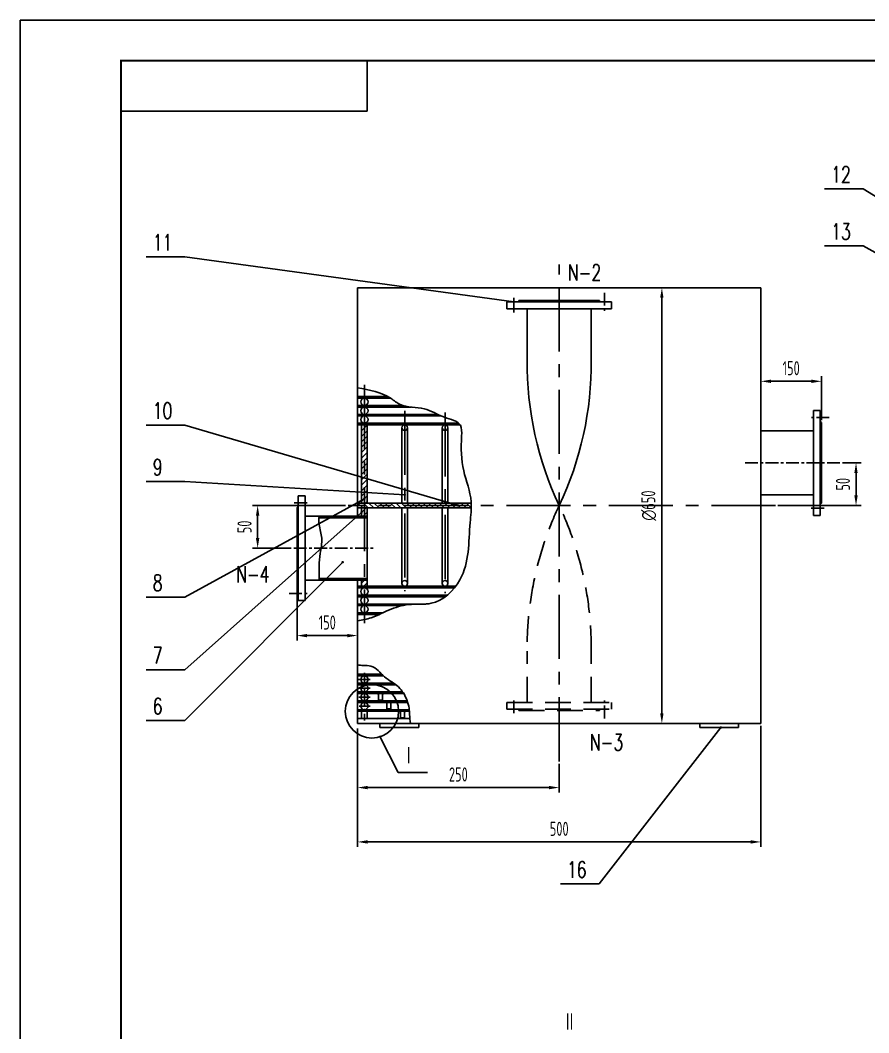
# Model space of a CAD drawing. Extents: x -7976 to 5804, y -7723 to 1555.
# Drawn here: x -136 to 1967, y -6022 to -3512 of the extents above; entities that cross this region are included whole.
import ezdxf

# ---------------------------------------------------------------- set-up
doc = ezdxf.new("R2010")
doc.units = 0
doc.linetypes.add('CENTER', pattern=[50.8, 31.75, -6.35, 6.35, -6.35])
doc.linetypes.add('DASHED', pattern=[19.05, 12.7, -6.35])
doc.layers.get('0').update_dxf_attribs({"linetype": 'CONTINUOUS'})
doc.layers.get('DEFPOINTS').update_dxf_attribs({"linetype": 'CONTINUOUS'})
for name, color, linetype in [('2细线层', 3, 'CONTINUOUS'), ('3中心线层', 1, 'CENTER'), ('LAYER2', 3, 'CONTINUOUS'), ('LAYER3', 1, 'CENTER'), ('LAYER4', 6, 'DASHED')]:
    doc.layers.add(name, color=color, linetype=linetype)
doc.styles.get("Standard").update_dxf_attribs({"font": 'isocp.shx', "width": 0.707, "bigfont": 'hztxt.shx'})
doc.dimstyles.get("Standard").update_dxf_attribs({"dimscale": 10, "dimtxt": 3.5, "dimasz": 2.5, "dimexe": 1.25, "dimexo": 0.625, "dimgap": 1.5, "dimtad": 1, "dimdec": 0, "dimdsep": 46, "dimtxsty": 'Standard', "dimcen": 2.5, "dimadec": 0, "dimazin": 0, "dimtfac": 1, "dimtdec": 4, "dimtmove": 0, "dimatfit": 3, "dimfxl": 1, "dimtolj": 1, "dimtzin": 0, "dimarcsym": 0})
pattern_1 = [(45, (858.628, -11345.8445), (-6.735192, 6.735192), [])]

# ---------------------------------------------------------------- blocks, each defined once
blk = doc.blocks.new('*D172')
at = {"color": 0, "linetype": 'ByBlock'}
for p, q in [((2144.4, -4209), (2153.9, -4209)), ((2141.4, -5264), (2141.4, -4234)), ((2144.4, -5289), (2153.9, -5289))]:
    blk.add_line(p, q, dxfattribs=at)
for points in [[(2137.2, -4234), (2145.5, -4234), (2141.4, -4209)], [(2137.2, -5264), (2145.5, -5264), (2141.4, -5289)]]:
    blk.add_solid(points, dxfattribs=at)
at = {"layer": 'DEFPOINTS', "color": 0, "linetype": 'ByBlock'}
for p in [(2138.1, -4209), (2141.4, -4209), (2138.1, -5289)]:
    blk.add_point(p, dxfattribs=at)
at = {"color": 0, "linetype": 'ByBlock', "insert": (2108.9, -4749), "char_height": 35, "attachment_point": 5, "rotation": 90}
blk.add_mtext('\\A1;∅650', dxfattribs=at)
blk = doc.blocks.new('*D171')
at = {"color": 0, "linetype": 'ByBlock'}
for p, q in [((-7289.5, 202), (-7289.5, 17)), ((-7139.5, 160.3), (-7139.5, 17)), ((-7264.5, 29.5), (-7164.5, 29.5))]:
    blk.add_line(p, q, dxfattribs=at)
for points in [[(-7264.5, 33.6), (-7264.5, 25.3), (-7289.5, 29.5)], [(-7164.5, 33.6), (-7164.5, 25.3), (-7139.5, 29.5)]]:
    blk.add_solid(points, dxfattribs=at)
at = {"layer": 'DEFPOINTS', "color": 0, "linetype": 'ByBlock'}
for p in [(-7289.5, 208.3), (-7139.5, 166.5), (-7139.5, 29.5)]:
    blk.add_point(p, dxfattribs=at)
at = {"color": 0, "linetype": 'ByBlock', "insert": (-7214.5, 62), "char_height": 35, "attachment_point": 5}
blk.add_mtext('\\A1;150', dxfattribs=at)
blk = doc.blocks.new('*D170')
at = {"color": 0, "linetype": 'ByBlock'}
for p, q in [((-7139.5, -200.7), (-7139.5, -494.4)), ((-6139.5, -194.5), (-6139.5, -494.4)), ((-7114.5, -481.9), (-6164.5, -481.9))]:
    blk.add_line(p, q, dxfattribs=at)
for points in [[(-7114.5, -477.7), (-7114.5, -486), (-7139.5, -481.9)], [(-6164.5, -477.7), (-6164.5, -486), (-6139.5, -481.9)]]:
    blk.add_solid(points, dxfattribs=at)
at = {"layer": 'DEFPOINTS', "color": 0, "linetype": 'ByBlock'}
for p in [(-7139.5, -194.5), (-6139.5, -188.2), (-6139.5, -481.9)]:
    blk.add_point(p, dxfattribs=at)
at = {"color": 0, "linetype": 'ByBlock', "insert": (-6639.5, -449.4), "char_height": 35, "attachment_point": 5}
blk.add_mtext('\\A1;500', dxfattribs=at)
blk = doc.blocks.new('*D179')
at = {"color": 0, "linetype": 'ByBlock'}
for p, q in [((-7139.5, -288.5), (-7139.5, -359.7)), ((-6639.5, -288.5), (-6639.5, -359.7)), ((-6664.5, -347.2), (-7114.5, -347.2))]:
    blk.add_line(p, q, dxfattribs=at)
for points in [[(-7114.5, -343), (-7114.5, -351.3), (-7139.5, -347.2)], [(-6664.5, -343), (-6664.5, -351.3), (-6639.5, -347.2)]]:
    blk.add_solid(points, dxfattribs=at)
at = {"layer": 'DEFPOINTS', "color": 0, "linetype": 'ByBlock'}
for p in [(-7139.5, -282.2), (-6639.5, -282.2), (-7139.5, -347.2)]:
    blk.add_point(p, dxfattribs=at)
at = {"color": 0, "linetype": 'ByBlock', "insert": (-6889.5, -314.7), "char_height": 35, "attachment_point": 5}
blk.add_mtext('\\A1;250', dxfattribs=at)
blk = doc.blocks.new('*D178')
at = {"color": 0, "linetype": 'ByBlock'}
for p, q in [((-7169, 351.8), (-7399.6, 351.8)), ((-7387.1, 271), (-7387.1, 326.8)), ((-7303.8, 246), (-7399.6, 246))]:
    blk.add_line(p, q, dxfattribs=at)
for points in [[(-7391.3, 326.8), (-7382.9, 326.8), (-7387.1, 351.8)], [(-7391.3, 271), (-7382.9, 271), (-7387.1, 246)]]:
    blk.add_solid(points, dxfattribs=at)
at = {"layer": 'DEFPOINTS', "color": 0, "linetype": 'ByBlock'}
for p in [(-7387.1, 351.8), (-7162.7, 351.8), (-7297.6, 246)]:
    blk.add_point(p, dxfattribs=at)
at = {"color": 0, "linetype": 'ByBlock', "insert": (-7419.6, 298.9), "char_height": 35, "attachment_point": 5, "rotation": 90}
blk.add_mtext('\\A1;50', dxfattribs=at)
blk = doc.blocks.new('*D176')
at = {"color": 0, "linetype": 'ByBlock'}
for p, q in [((-6139.5, 563.8), (-6139.5, 672.2)), ((-6014.5, 659.7), (-6114.5, 659.7)), ((-5989.5, 563.8), (-5989.5, 672.2))]:
    blk.add_line(p, q, dxfattribs=at)
for points in [[(-6114.5, 663.9), (-6114.5, 655.5), (-6139.5, 659.7)], [(-6014.5, 663.9), (-6014.5, 655.5), (-5989.5, 659.7)]]:
    blk.add_solid(points, dxfattribs=at)
at = {"layer": 'DEFPOINTS', "color": 0, "linetype": 'ByBlock'}
for p in [(-6139.5, 659.7), (-6139.5, 557.5), (-5989.5, 557.5)]:
    blk.add_point(p, dxfattribs=at)
at = {"color": 0, "linetype": 'ByBlock', "insert": (-6064.5, 692.2), "char_height": 35, "attachment_point": 5}
blk.add_mtext('\\A1;150', dxfattribs=at)
blk = doc.blocks.new('*D177')
at = {"color": 0, "linetype": 'ByBlock'}
for p, q in [((-5937.4, 457.5), (-5891.2, 457.5)), ((-5903.7, 432.5), (-5903.7, 376.8)), ((-6097.2, 351.8), (-5891.2, 351.8))]:
    blk.add_line(p, q, dxfattribs=at)
for points in [[(-5907.9, 432.5), (-5899.6, 432.5), (-5903.7, 457.5)], [(-5907.9, 376.8), (-5899.6, 376.8), (-5903.7, 351.8)]]:
    blk.add_solid(points, dxfattribs=at)
at = {"layer": 'DEFPOINTS', "color": 0, "linetype": 'ByBlock'}
for p in [(-5943.6, 457.5), (-6103.4, 351.8), (-5903.7, 351.8)]:
    blk.add_point(p, dxfattribs=at)
at = {"color": 0, "linetype": 'ByBlock', "insert": (-5936.2, 404.6), "char_height": 35, "attachment_point": 5, "rotation": 90}
blk.add_mtext('\\A1;50', dxfattribs=at)

msp = doc.modelspace()

# ---------------------------------------------------------------- hatches: boundary and pattern name
at = {"layer": 'LAYER2'}
h = msp.add_hatch(dxfattribs=at)
h.set_pattern_fill('ANSI31', color=256, scale=3, style=0)
h.set_pattern_definition(pattern_1)
h.paths.add_polyline_path([(724.1, -4515.2), (717.1, -4515.2), (717.1, -4709.2), (724.1, -4709.2)])
h.paths.add_polyline_path([(717.1, -4515.2), (710.1, -4515.2), (710.1, -4709.2), (717.1, -4709.2)])
h = msp.add_hatch(dxfattribs=at)
h.set_pattern_fill('ANSI31', color=256, scale=3, angle=-90, style=0)
h.set_pattern_definition([(315, (858.628, -11345.8445), (6.735192, 6.735192), [])])
edge = h.paths.add_edge_path()
edge.add_spline(control_points=[(982.1, -4721.2), (982.2, -4719.2), (982.2, -4717.2), (982.2, -4715.2)], knot_values=[484.594074, 484.594074, 484.594074, 484.594074, 490.640314, 490.640314, 490.640314, 490.640314], degree=3, periodic=0)
edge.add_line((982.2, -4715.2), (917.1, -4715.2))
edge.add_line((917.1, -4715.2), (917.1, -4721.2))
edge.add_line((917.1, -4721.2), (982.1, -4721.2))
edge = h.paths.add_edge_path()
edge.add_spline(control_points=[(982.2, -4715.2), (982.2, -4713.2), (982.2, -4711.2), (982.1, -4709.2)], knot_values=[478.531054, 478.531054, 478.531054, 478.531054, 484.594074, 484.594074, 484.594074, 484.594074], degree=3, periodic=0)
edge.add_line((982.1, -4709.2), (917.1, -4709.2))
edge.add_line((917.1, -4709.2), (917.1, -4715.2))
edge.add_line((917.1, -4715.2), (982.2, -4715.2))
h.paths.add_polyline_path([(917.1, -4721.2), (917.1, -4715.2), (817.1, -4715.2), (817.1, -4721.2)])
h.paths.add_polyline_path([(917.1, -4715.2), (917.1, -4709.2), (817.1, -4709.2), (817.1, -4715.2)])
h.paths.add_polyline_path([(817.1, -4721.2), (817.1, -4715.2), (717.1, -4715.2), (717.1, -4721.2)])
h.paths.add_polyline_path([(817.1, -4715.2), (817.1, -4709.2), (717.1, -4709.2), (717.1, -4715.2)])
h.paths.add_polyline_path([(717.1, -4715.2), (717.1, -4709.2), (700.1, -4709.2), (700.1, -4715.2)])
h.paths.add_polyline_path([(717.1, -4721.2), (717.1, -4715.2), (700.1, -4715.2), (700.1, -4721.2)])
h = msp.add_hatch(dxfattribs=at)
h.set_pattern_fill('ANSI31', color=256, scale=3, style=0)
h.set_pattern_definition(pattern_1)
h.paths.add_polyline_path([(724.1, -4900.4), (717.1, -4900.4), (717.1, -4915.2), (724.1, -4915.2)])
h.paths.add_polyline_path([(717.1, -4900.4), (710.1, -4900.4), (710.1, -4915.2), (717.1, -4915.2)])
h.paths.add_polyline_path([(710.1, -4741.4), (717.1, -4741.4), (717.1, -4721.2), (710.1, -4721.2)])
h.paths.add_polyline_path([(717.1, -4741.4), (724.1, -4741.4), (724.1, -4721.2), (717.1, -4721.2)])
for points in [[(750.1, -5181.2), (752.1, -5183.2), (752.1, -5181.2)], [(764.1, -5181.2), (762.1, -5183.2), (762.1, -5181.2)], [(771.1, -5203.2), (773.1, -5205.2), (773.1, -5203.2)], [(785.1, -5203.2), (783.1, -5205.2), (783.1, -5203.2)], [(804.6, -5225.2), (806.6, -5227.2), (806.6, -5225.2)], [(818.6, -5225.2), (816.6, -5227.2), (816.6, -5225.2)]]:
    msp.add_hatch(color=256, dxfattribs=at).paths.add_polyline_path(points)

# ---------------------------------------------------------------- linework, layer by layer
for p, q in [((1700.1, -4175.2), (700.1, -4175.2)), ((700.1, -4175.2), (700.1, -4741.4)), ((1700.1, -4175.2), (1700.1, -5255.2)), ((1070.1, -4210.3), (1330.1, -4210.3)), ((1070.1, -4210.3), (1070.1, -4227.3)), ((1100.1, -4207.3), (1300.1, -4207.3)), ((1100.1, -4207.3), (1100.1, -4210.3)), ((1300.1, -4207.3), (1300.1, -4210.3)), ((1330.1, -4210.3), (1330.1, -4227.3)), ((1070.1, -4227.3), (1330.1, -4227.3)), ((1120.6, -4227.3), (1120.6, -4354.4)), ((1120.6, -4227.3), (1120.6, -4267.3)), ((1279.6, -4227.3), (1279.6, -4354.4)), ((1279.6, -4227.3), (1279.6, -4267.3)), ((775.2, -4445.2), (700.1, -4445.2)), ((782, -4449.2), (700.1, -4449.2)), ((812.4, -4467.2), (700.1, -4467.2)), ((834.2, -4471.2), (700.1, -4471.2)), ((898.7, -4489.2), (700.1, -4489.2)), ((1830.1, -4739.5), (1830.1, -4479.5)), ((1847.1, -4479.5), (1830.1, -4479.5)), ((1847.1, -4739.5), (1847.1, -4479.5)), ((907.5, -4493.2), (700.1, -4493.2)), ((951.4, -4511.2), (700.1, -4511.2)), ((954.8, -4515.2), (700.1, -4515.2)), ((710.1, -4515.2), (710.1, -4709.2)), ((724.1, -4515.2), (724.1, -4709.2)), ((1850.1, -4509.5), (1847.1, -4506.5)), ((1850.1, -4709.5), (1850.1, -4509.5)), ((810.1, -4522.2), (810.1, -4709.2)), ((824.1, -4522.2), (824.1, -4709.2)), ((910.1, -4522.2), (910.1, -4709.2)), ((924.1, -4522.2), (924.1, -4709.2)), ((1830.1, -4530), (1700.1, -4530)), ((553.1, -4690.9), (553.1, -4950.9)), ((553.1, -4690.9), (570.1, -4690.9)), ((570.1, -4690.9), (570.1, -4950.9)), ((1830.1, -4689), (1700.1, -4689)), ((982.1, -4709.2), (700.1, -4709.2)), ((1850.1, -4709.5), (1847.1, -4712.5)), ((550.1, -4720.9), (553.1, -4717.9)), ((550.1, -4720.9), (550.1, -4920.9)), ((570.1, -4741.4), (724.1, -4741.4)), ((982.1, -4721.2), (700.1, -4721.2)), ((710.1, -4721.2), (710.1, -4741.4)), ((724.1, -4721.2), (724.1, -4915.2)), ((810.1, -4721.2), (810.1, -4908.2)), ((824.1, -4721.2), (824.1, -4908.2)), ((910.1, -4721.2), (910.1, -4908.2)), ((924.1, -4721.2), (924.1, -4908.2)), ((1847.1, -4739.5), (1830.1, -4739.5)), ((604.3, -4745.9), (724.1, -4745.9)), ((570.1, -4900.4), (724.1, -4900.4)), ((604.8, -4895.9), (724.1, -4895.9)), ((700.1, -4900.4), (700.1, -5255.2)), ((943.6, -4915.2), (700.1, -4915.2)), ((710.1, -4900.4), (710.1, -4915.2)), ((550.1, -4920.9), (553.1, -4923.9)), ((940.4, -4919.2), (700.1, -4919.2)), ((922.6, -4937.2), (700.1, -4937.2)), ((917.4, -4941.2), (700.1, -4941.2)), ((553.1, -4950.9), (570.1, -4950.9)), ((869.5, -4959.2), (700.1, -4959.2)), ((811.8, -4963.2), (700.1, -4963.2)), ((762.7, -4981.2), (700.1, -4981.2)), ((754.1, -4985.2), (700.1, -4985.2)), ((760.3, -5133.2), (700.1, -5133.2)), ((764.4, -5137.2), (700.1, -5137.2)), ((789.4, -5155.2), (700.1, -5155.2)), ((795.1, -5159.2), (700.1, -5159.2)), ((812.3, -5177.2), (700.1, -5177.2)), ((814.8, -5181.2), (700.1, -5181.2)), ((752.1, -5197.2), (752.1, -5181.2)), ((762.1, -5197.2), (762.1, -5181.2)), ((823.3, -5199.2), (700.1, -5199.2)), ((824.7, -5203.2), (700.1, -5203.2)), ((754.1, -5199.2), (752.1, -5197.2)), ((762.1, -5197.2), (752.1, -5197.2)), ((760.1, -5199.2), (762.1, -5197.2)), ((773.1, -5219.2), (773.1, -5203.2)), ((783.1, -5219.2), (773.1, -5219.2)), ((775.1, -5221.2), (773.1, -5219.2)), ((781.1, -5221.2), (783.1, -5219.2)), ((783.1, -5219.2), (783.1, -5203.2)), ((828.4, -5221.2), (700.1, -5221.2)), ((828.6, -5225.2), (700.1, -5225.2)), ((830, -5243.2), (700.1, -5243.2)), ((710.1, -5225.2), (710.1, -5243.2)), ((724.1, -5225.2), (724.1, -5243.2)), ((806.6, -5241.2), (806.6, -5225.2)), ((816.6, -5241.2), (806.6, -5241.2)), ((808.6, -5243.2), (806.6, -5241.2)), ((814.6, -5243.2), (816.6, -5241.2)), ((816.6, -5241.2), (816.6, -5225.2)), ((1700.1, -5255.2), (700.1, -5255.2)), ((760.1, -5255.2), (700.1, -5255.2)), ((755.8, -5255.2), (755.8, -5265.2)), ((755.8, -5265.2), (851.8, -5265.2)), ((851.8, -5255.2), (851.8, -5265.2)), ((1548.3, -5255.2), (1548.3, -5265.2)), ((1644.3, -5265.2), (1548.3, -5265.2)), ((1644.3, -5255.2), (1644.3, -5265.2)), ((800.8, -5376.6), (873.4, -5376.6))]:
    msp.add_line(p, q)
at = {"const_width": 5}
msp.add_lwpolyline([(114, -7612.4), (5704, -7612.4), (5704, -3612.4), (114, -3612.4)], close=True, dxfattribs=at)
for centre, radius in [((717.1, -4458.2), 9), ((717.1, -4480.2), 9), ((717.1, -4502.2), 9), ((817.1, -4522.2), 7), ((917.1, -4522.2), 7), ((817.1, -4908.2), 7), ((917.1, -4908.2), 7), ((717.1, -4928.2), 9), ((717.1, -4950.2), 9), ((717.1, -4972.2), 9), ((717.1, -5146.2), 9), ((717.1, -5168.2), 9), ((717.1, -5190.2), 9), ((717.1, -5212.2), 9)]:
    msp.add_circle(centre, radius)
for centre, start, end in [((1948, -4361.2), 179.5271, 205.3255), ((452.1, -4361.2), 334.6745, 0.4729)]:
    msp.add_arc(centre, 827.5, start, end)
at = {"layer": '2细线层'}
msp.add_open_spline([(604.7, -4741.4), (604, -4748.4), (603.9, -4766.8), (615.1, -4797.2), (606.9, -4831.9), (604.5, -4866.5), (604.6, -4888.7), (604.9, -4900.4)], degree=3, knots=[39.261107, 39.261107, 39.261107, 39.261107, 60.451035, 94.952317, 132.944491, 164.327882, 199.506804, 199.506804, 199.506804, 199.506804], dxfattribs=at)
at = {"layer": '3中心线层'}
for p, q in [((1312.6, -4187.8), (1312.6, -4237.1)), ((1869.6, -4497), (1820.3, -4497)), ((1895.9, -4609.5), (1661.5, -4609.5)), ((543.4, -4708.4), (579.8, -4708.4)), ((1856.7, -4722), (1820.3, -4722)), ((542, -4820.9), (738.7, -4820.9)), ((530.5, -4933.4), (579.8, -4933.4)), ((717.1, -5130), (717.1, -5248.1)), ((731.6, -5146.2), (702.5, -5146.2)), ((731.6, -5168.2), (702.9, -5168.2)), ((731.6, -5190.2), (703.2, -5190.2)), ((1087.6, -5229.8), (1087.6, -5193.3)), ((1312.6, -5242.7), (1312.6, -5193.3)), ((731.6, -5212.2), (703.9, -5212.2))]:
    msp.add_line(p, q, dxfattribs=at)
at = {"layer": 'LAYER2'}
for p, q in [((5804, -3512.4), (-136, -3512.4)), ((-136, -3512.4), (-136, -7712.4)), ((724, -3612.4), (724, -3737.4)), ((724, -3737.4), (114, -3737.4)), ((272, -4098.7), (175.9, -4098.7)), ((272, -4515.7), (175.9, -4515.7)), ((272, -4655.8), (175.9, -4655.8)), ((272, -4942.1), (175.9, -4942.1)), ((272, -5122), (175.9, -5122)), ((752.1, -5183.2), (750.1, -5181.2)), ((762.1, -5183.2), (764.1, -5181.2)), ((773.1, -5205.2), (771.1, -5203.2)), ((783.1, -5205.2), (785.1, -5203.2)), ((806.6, -5227.2), (804.6, -5225.2)), ((816.6, -5227.2), (818.6, -5225.2)), ((272, -5248.1), (175.9, -5248.1)), ((754.9, -5286.3), (800.8, -5376.6)), ((1299, -5653.1), (1202.9, -5653.1))]:
    msp.add_line(p, q, dxfattribs=at)
msp.add_circle((735.9, -5225.2), 66.1, dxfattribs=at)
for points, knots in [([(700.1, -4423.7), (729.7, -4428.3), (767.8, -4435.7), (813.8, -4474.2), (866.7, -4468.1), (908.5, -4498.2), (960.1, -4506.5), (956.5, -4565.5), (957.4, -4626.3), (986.9, -4696.5), (973.9, -4787.9), (979.9, -4888.5), (898.3, -4964.2), (832.4, -4957.1), (781.9, -4970.1), (740.7, -4993.4), (711.7, -4999.3), (700.1, -5001.1)], [9.283269, 9.283269, 9.283269, 9.283269, 96.75345, 123.564735, 184.071938, 238.660561, 283.069492, 309.697977, 395.974355, 475.017785, 526.753812, 670.724435, 762.964676, 812.017492, 863.71627, 917.087447, 952.352168, 952.352168, 952.352168, 952.352168]), ([(831.8, -5255.2), (830.5, -5247.9), (828.8, -5235.5), (828.6, -5215.7), (821.5, -5191.5), (803.4, -5160.5), (765.1, -5143.4), (742.6, -5110.7), (715.9, -5111.9), (704.8, -5110.9), (700.1, -5110.3)], [19.696818, 19.696818, 19.696818, 19.696818, 41.793169, 57.430819, 78.798834, 117.051699, 159.925319, 202.909378, 222.083375, 236.304541, 236.304541, 236.304541, 236.304541])]:
    msp.add_open_spline(points, degree=3, knots=knots, dxfattribs=at)
at = {"layer": 'LAYER3', "ltscale": 5}
for p, q in [((1200.1, -5349.2), (1200.1, -4117.5)), ((1087.6, -4200.6), (1087.6, -4237.1)), ((717.1, -4415.6), (717.1, -5006.5)), ((817.1, -4480.5), (817.1, -4927)), ((917.1, -4484.5), (917.1, -4932.3)), ((1736.1, -4715.2), (676.8, -4715.2))]:
    msp.add_line(p, q, dxfattribs=at)
at = {"layer": 'LAYER4', "ltscale": 5}
for p, q in [((1120.6, -5203.1), (1120.6, -5076)), ((1279.6, -5203.1), (1279.6, -5076)), ((1120.6, -5203.1), (1120.6, -5163.1)), ((1279.6, -5203.1), (1279.6, -5163.1)), ((1070.1, -5203.1), (1330.1, -5203.1)), ((1070.1, -5220.1), (1070.1, -5203.1)), ((1330.1, -5220.1), (1330.1, -5203.1)), ((1070.1, -5220.1), (1330.1, -5220.1)), ((1100.1, -5223.1), (1100.1, -5220.1)), ((1100.1, -5223.1), (1300.1, -5223.1)), ((1300.1, -5223.1), (1300.1, -5220.1))]:
    msp.add_line(p, q, dxfattribs=at)
for centre, start, end in [((1948, -5069.2), 154.6745, 180.4729), ((452.1, -5069.2), 359.5271, 25.3255)]:
    msp.add_arc(centre, 827.5, start, end, dxfattribs=at)

# ---------------------------------------------------------------- texts
at = {"layer": 'LAYER2', "attachment_point": 4}
for s, insert, char_height in [('\\Fromans.shx,gbcbig.shx;12', (1874.5, -3894.8), 40), ('\\Fromans.shx,gbcbig.shx;13', (1874.5, -4036.2), 40), ('\\Fromans.shx,gbcbig.shx;11', (192.5, -4063.1), 40), ('\\Ftxt.shx,hzfs.shx;N-2', (1221.7, -4137.7), 40), ('\\Fromans.shx,gbcbig.shx;10', (192.5, -4480.1), 40), ('\\Fromans.shx,gbcbig.shx;9', (192.5, -4620.2), 40), ('\\Ftxt.shx,hzfs.shx;N-4', (399.4, -4885.5), 40), ('\\Fromans.shx,gbcbig.shx;8', (192.5, -4906.5), 40), ('\\Fromans.shx,gbcbig.shx;7', (192.5, -5086.4), 40), ('\\Fromans.shx,gbcbig.shx;6', (192.5, -5212.5), 40), ('\\Ftxt.shx,hzfs.shx;N-3', (1276.3, -5302.2), 40), ('\\Ftxt.shx,hzfs.shx;Ⅰ', (810.4, -5335.2), 46.154), ('\\Fromans.shx,gbcbig.shx;16', (1219.5, -5617.5), 40), ('\\Ftxt.shx,hzfs.shx;Ⅱ', (1209.5, -5995.6), 46.154)]:
    msp.add_mtext(s, dxfattribs=dict(at, insert=insert, char_height=char_height))

# ---------------------------------------------------------------- dimensions: what is measured, and where the dimension line sits
at = {"layer": 'LAYER2'}
dim = msp.add_linear_dim(base=(1454.6, -4175.2), p1=(1451.4, -5255.2), p2=(1451.4, -4175.2), angle=270, text='%%c650', dimstyle='Standard', dxfattribs=at)
dim.commit()
dim.dimension.update_dxf_attribs({"geometry": '*D172', "text_midpoint": (1422.1, -4715.2), "insert": (-686.8, 33.8)})
dim = msp.add_linear_dim(base=(1700.1, -4407.3), p1=(1850.1, -4509.5), p2=(1700.1, -4509.5), dimstyle='Standard', override={"dimtmove": 2}, dxfattribs=at)
dim.commit()
dim.dimension.update_dxf_attribs({"geometry": '*D176', "text_midpoint": (1775.1, -4374.8), "insert": (7839.6, -5067)})
for base, p1, p2, picture, middle in [((1935.8, -4715.2), (1895.9, -4609.5), (1736.1, -4715.2), '*D177', (1903.3, -4662.3)), ((452.5, -4715.2), (542, -4820.9), (676.8, -4715.2), '*D178', (420, -4768.1))]:
    dim = msp.add_linear_dim(base=base, p1=p1, p2=p2, angle=90, text='50', dimstyle='Standard', override={"dimtmove": 2}, dxfattribs=at)
    dim.commit()
    dim.dimension.update_dxf_attribs({"geometry": picture, "text_midpoint": middle, "insert": (7839.6, -5067)})
dim = msp.add_linear_dim(base=(700.1, -5037.5), p1=(550.1, -4858.7), p2=(700.1, -4900.4), dimstyle='Standard', dxfattribs=at)
dim.commit()
dim.dimension.update_dxf_attribs({"geometry": '*D171', "text_midpoint": (625.1, -5005), "insert": (7839.6, -5067)})
dim = msp.add_linear_dim(base=(1700.1, -5548.8), p1=(700.1, -5261.5), p2=(1700.1, -5255.2), text='500', dimstyle='Standard', dxfattribs=at)
dim.commit()
dim.dimension.update_dxf_attribs({"geometry": '*D170', "text_midpoint": (1200.1, -5516.3), "insert": (7839.6, -5067)})
dim = msp.add_linear_dim(base=(700.1, -5414.1), p1=(1200.1, -5349.2), p2=(700.1, -5349.2), text='250', dimstyle='Standard', override={"dimtmove": 2}, dxfattribs=at)
dim.commit()
dim.dimension.update_dxf_attribs({"geometry": '*D179', "text_midpoint": (950.1, -5381.6), "insert": (7839.6, -5067)})

# ---------------------------------------------------------------- leaders
for points in [[(2602.2, -4329.5), (1954, -3930.3), (1857.8, -3930.3)], [(2612.2, -4440.4), (1954, -4071.8), (1857.8, -4071.8)], [(1087.6, -4210.3), (272, -4098.7), (175.9, -4098.7)], [(949.7, -4715.2), (272, -4515.7), (175.9, -4515.7)], [(817.1, -4688.5), (272, -4655.8), (175.9, -4655.8)], [(717.1, -4698.3), (272, -4942.1), (175.9, -4942.1)], [(710.1, -4732.3), (272, -5122), (175.9, -5122)], [(663.4, -4855.5), (272, -5248.1), (175.9, -5248.1)], [(1600.9, -5265.2), (1299, -5653.1), (1202.9, -5653.1)]]:
    msp.add_leader(points, dimstyle='Standard', override={"dimldrblk": 'DOTSMALL'}, dxfattribs=at)

doc.saveas('drawing.dxf')
